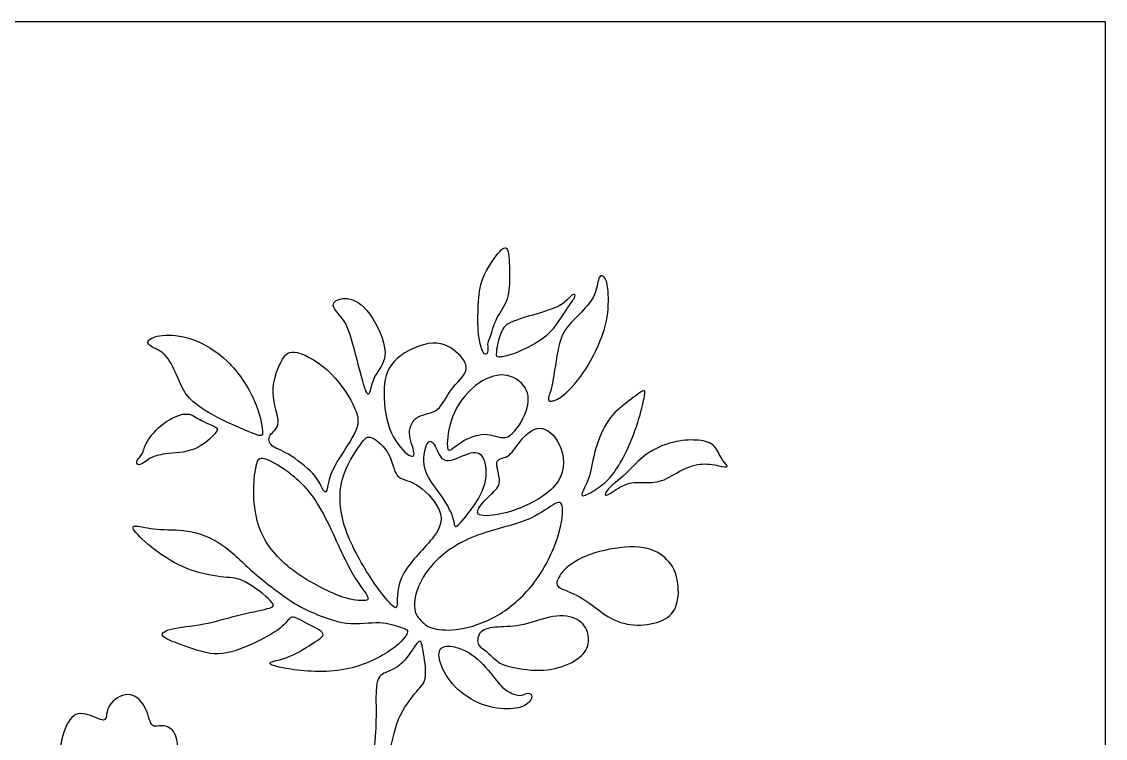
# Model space of a CAD drawing. Header units: millimetres. Extents: x -233 to 226, y -201 to 195.
# Drawn here: x 25 to 226.4, y 62 to 195.2 of the extents above; entities that cross this region are included whole.
import ezdxf

# ---------------------------------------------------------------- set-up
doc = ezdxf.new("R2010")
doc.units = ezdxf.units.MM
doc.layers.add('DV1_Layer_1', color=7, linetype='Continuous')
doc.layers.add('Layer_1', color=7, linetype='Continuous')

msp = doc.modelspace()

# ---------------------------------------------------------------- linework, layer by layer
at = {"layer": 'DV1_Layer_1', "color": 1, "linetype": 'Continuous'}
for points, knots in [([(111.97, 136.55), (112.24, 137.36), (112.68, 138.93), (113.31, 140.18), (113.95, 141.43), (114.78, 142.37), (115.2, 143.68), (115.63, 145), (115.64, 146.69), (115.63, 148.46), (115.61, 150.22), (115.58, 152.05), (115.27, 152.79), (114.96, 153.54), (114.38, 153.2), (112.61, 151.06), (111.41, 149.26), (110.07, 145.91), (109.92, 144.37), (109.84, 142.61), (109.75, 140.84), (109.73, 138.84), (110.04, 135.62), (110.38, 134.39), (111.07, 133.24), (111.42, 133.31), (111.55, 133.72), (111.68, 134.13), (111.58, 134.87), (111.58, 135.28), (111.59, 135.68), (111.7, 135.74), (111.97, 136.55)], [0, 0, 0, 0, 0.076923, 0.076923, 0.076923, 0.153846, 0.153846, 0.153846, 0.230769, 0.230769, 0.230769, 0.307692, 0.307692, 0.307692, 0.384615, 0.384615, 0.461538, 0.461538, 0.538462, 0.538462, 0.538462, 0.615385, 0.615385, 0.692308, 0.692308, 0.769231, 0.769231, 0.769231, 0.846154, 0.846154, 0.846154, 1, 1, 1, 1]), ([(122.86, 125.24), (122.92, 125.64), (123.27, 126.29), (123.62, 128.07), (123.97, 129.85), (124.33, 132.74), (124.76, 134.69), (125.2, 136.64), (125.71, 137.63), (126.52, 138.62), (127.33, 139.62), (128.43, 140.62), (129.38, 141.64), (130.33, 142.65), (131.13, 143.68), (131.56, 144.81), (131.99, 145.94), (132.05, 147.17), (132.59, 148.22), (133.07, 148.04), (133.41, 147.49), (133.75, 146.94), (133.94, 146.02), (134, 144.51), (134.06, 142.99), (133.99, 140.88), (133.5, 138.86), (133.01, 136.85), (132.11, 134.94), (130.45, 131.71), (129.7, 130.38), (128.71, 129.07), (127.71, 127.76), (126.46, 126.46), (125.51, 125.71), (124.55, 124.95), (123.89, 124.73), (123.45, 124.7), (123.01, 124.67), (122.79, 124.83), (122.86, 125.24)], [0, 0, 0, 0, 0.066667, 0.066667, 0.066667, 0.133333, 0.133333, 0.133333, 0.2, 0.2, 0.2, 0.266667, 0.266667, 0.266667, 0.333333, 0.333333, 0.333333, 0.4, 0.4, 0.466667, 0.466667, 0.466667, 0.533333, 0.533333, 0.533333, 0.6, 0.6, 0.6, 0.666667, 0.666667, 0.733333, 0.733333, 0.733333, 0.8, 0.8, 0.8, 0.866667, 0.866667, 0.866667, 1, 1, 1, 1]), ([(89.56, 126.1), (89.81, 126.54), (89.95, 128.02), (90.64, 129.31), (91.33, 130.61), (92.57, 131.72), (92.44, 135.88), (91.07, 138.93), (88.26, 142.78), (86.82, 143.59), (85.51, 143.74), (84.21, 143.89), (83.05, 143.38), (82.9, 142.71), (82.75, 142.05), (83.63, 141.22), (84.32, 140.38), (85.01, 139.53), (85.52, 138.65), (86.21, 136.4), (86.9, 134.15), (87.77, 130.51), (88.38, 128.39), (88.98, 126.27), (89.32, 125.67), (89.56, 126.1)], [0, 0, 0, 0, 0.1, 0.1, 0.1, 0.2, 0.2, 0.3, 0.3, 0.4, 0.4, 0.4, 0.5, 0.5, 0.5, 0.6, 0.6, 0.6, 0.7, 0.7, 0.7, 0.8, 0.8, 0.8, 1, 1, 1, 1]), ([(113.2, 133.9), (113.31, 134.82), (113.68, 136.61), (114.19, 137.7), (114.7, 138.8), (115.34, 139.2), (116.99, 139.76), (118.63, 140.33), (121.29, 141.07), (124.66, 142.22), (125.38, 142.63), (126.51, 143.63), (126.94, 144.22), (127.64, 144.66), (127.91, 144.5), (127.79, 144.11), (127.67, 143.72), (127.15, 143.09), (126.44, 142.01), (125.73, 140.94), (124.82, 139.41), (123.79, 138.21), (122.75, 137.01), (121.59, 136.13), (120.2, 135.32), (118.8, 134.52), (117.17, 133.8), (116, 133.4), (114.83, 133.01), (114.12, 132.95), (113.68, 132.94), (113.25, 132.94), (113.09, 132.99), (113.2, 133.9)], [0, 0, 0, 0, 0.076923, 0.076923, 0.076923, 0.153846, 0.153846, 0.153846, 0.230769, 0.230769, 0.307692, 0.307692, 0.384615, 0.384615, 0.461538, 0.461538, 0.461538, 0.538462, 0.538462, 0.538462, 0.615385, 0.615385, 0.615385, 0.692308, 0.692308, 0.692308, 0.769231, 0.769231, 0.769231, 0.846154, 0.846154, 0.846154, 1, 1, 1, 1]), ([(69.73, 119.17), (69.67, 120.24), (69.28, 122.38), (68.19, 124.83), (67.11, 127.27), (65.32, 130.03), (63.23, 132.07), (61.14, 134.11), (58.74, 135.44), (56.6, 136.18), (54.46, 136.93), (52.56, 137.08), (51.12, 136.92), (49.68, 136.76), (48.7, 136.27), (48.22, 135.4), (48.72, 135.02), (49.36, 134.69), (50.01, 134.36), (50.81, 134.1), (51.59, 133.27), (52.38, 132.44), (53.15, 131.05), (53.77, 129.59), (54.4, 128.13), (54.87, 126.6), (57.63, 123.73), (59.93, 122.4), (62.25, 121.24), (64.58, 120.08), (66.94, 119.09), (68.24, 118.6), (69.55, 118.1), (69.8, 118.1), (69.73, 119.17)], [0, 0, 0, 0, 0.076923, 0.076923, 0.076923, 0.153846, 0.153846, 0.153846, 0.230769, 0.230769, 0.230769, 0.307692, 0.307692, 0.307692, 0.384615, 0.384615, 0.461538, 0.461538, 0.461538, 0.538462, 0.538462, 0.538462, 0.615385, 0.615385, 0.615385, 0.692308, 0.692308, 0.769231, 0.769231, 0.769231, 0.846154, 0.846154, 0.846154, 1, 1, 1, 1]), ([(96.59, 114.92), (95.65, 115.66), (94.22, 117.3), (93.36, 119.58), (92.5, 121.86), (92.21, 124.77), (92.35, 127.08), (92.5, 129.4), (93.08, 131.12), (94.76, 132.61), (96.45, 134.1), (99.23, 135.36), (101.38, 135.47), (103.52, 135.58), (105.03, 134.54), (107.21, 132.43), (107.88, 131.36), (107.53, 130.29), (107.18, 129.23), (105.8, 128.16), (104.83, 126.85), (103.86, 125.54), (103.3, 123.99), (102.27, 123.19), (101.24, 122.39), (99.74, 122.35), (98.69, 121.75), (97.63, 121.16), (97.03, 120.02), (97.06, 118.72), (97.1, 117.43), (97.78, 115.97), (97.89, 115.16), (98, 114.35), (97.54, 114.18), (96.59, 114.92)], [0, 0, 0, 0, 0.076923, 0.076923, 0.076923, 0.153846, 0.153846, 0.153846, 0.230769, 0.230769, 0.230769, 0.307692, 0.307692, 0.307692, 0.384615, 0.384615, 0.461538, 0.461538, 0.461538, 0.538462, 0.538462, 0.538462, 0.615385, 0.615385, 0.615385, 0.692308, 0.692308, 0.692308, 0.769231, 0.769231, 0.769231, 0.846154, 0.846154, 0.846154, 1, 1, 1, 1]), ([(81.68, 108.12), (81.86, 108.68), (81.91, 110.11), (82.91, 112.14), (83.92, 114.18), (85.88, 116.82), (86.81, 118.67), (87.75, 120.53), (87.65, 121.59), (86.85, 123.4), (86.05, 125.21), (84.55, 127.75), (82.51, 129.77), (80.48, 131.8), (77.91, 133.3), (76.27, 133.71), (74.64, 134.12), (73.93, 133.44), (73.18, 132), (72.43, 130.56), (71.63, 128.36), (71.7, 126.22), (71.78, 124.09), (72.72, 122.03), (72.67, 120.76), (72.62, 119.49), (71.58, 119), (71.16, 118.36), (70.73, 117.72), (70.93, 116.92), (71.52, 116.41), (72.12, 115.9), (73.11, 115.68), (74.56, 114.82), (76.02, 113.96), (77.93, 112.46), (79.06, 111.25), (80.19, 110.03), (80.52, 109.11), (80.85, 108.5), (81.18, 107.88), (81.49, 107.56), (81.68, 108.12)], [0, 0, 0, 0, 0.066667, 0.066667, 0.066667, 0.133333, 0.133333, 0.133333, 0.2, 0.2, 0.2, 0.266667, 0.266667, 0.266667, 0.333333, 0.333333, 0.333333, 0.4, 0.4, 0.4, 0.466667, 0.466667, 0.466667, 0.533333, 0.533333, 0.533333, 0.6, 0.6, 0.6, 0.666667, 0.666667, 0.666667, 0.733333, 0.733333, 0.733333, 0.8, 0.8, 0.8, 0.866667, 0.866667, 0.866667, 1, 1, 1, 1]), ([(104.08, 116.87), (104.13, 118.13), (104.42, 120.43), (105.41, 122.59), (106.41, 124.74), (108.1, 126.76), (109.91, 128.02), (111.71, 129.28), (113.63, 129.79), (115.25, 129.46), (116.88, 129.13), (118.21, 127.97), (118.79, 126.66), (119.37, 125.35), (119.2, 123.9), (118.49, 122.21), (117.77, 120.53), (116.51, 118.61), (115.31, 118.08), (114.11, 117.55), (112.97, 118.4), (111.54, 118.52), (110.11, 118.64), (108.39, 118.03), (105.92, 116.67), (105.17, 115.92), (104.7, 115.66), (104.23, 115.39), (104.03, 115.61), (104.08, 116.87)], [0, 0, 0, 0, 0.090909, 0.090909, 0.090909, 0.181818, 0.181818, 0.181818, 0.272727, 0.272727, 0.272727, 0.363636, 0.363636, 0.363636, 0.454545, 0.454545, 0.454545, 0.545455, 0.545455, 0.545455, 0.636364, 0.636364, 0.636364, 0.727273, 0.727273, 0.818182, 0.818182, 0.818182, 1, 1, 1, 1]), ([(129.19, 107.77), (129.44, 108.38), (130.06, 109.41), (130.48, 110.79), (130.9, 112.17), (131.1, 113.89), (131.63, 115.76), (132.17, 117.63), (133.02, 119.66), (135.04, 122.58), (136.2, 123.48), (138.57, 125.31), (139.78, 126.26), (140.35, 126.56), (140.93, 126.86), (140.87, 126.52), (140.7, 125.63), (140.54, 124.75), (140.27, 123.31), (139.7, 121.45), (139.13, 119.59), (138.24, 117.3), (137.42, 115.53), (136.6, 113.75), (135.84, 112.48), (135.08, 111.46), (134.32, 110.43), (133.56, 109.64), (132.58, 108.91), (131.6, 108.17), (130.4, 107.48), (129.74, 107.23), (129.07, 106.97), (128.94, 107.16), (129.19, 107.77)], [0, 0, 0, 0, 0.076923, 0.076923, 0.076923, 0.153846, 0.153846, 0.153846, 0.230769, 0.230769, 0.307692, 0.307692, 0.384615, 0.384615, 0.384615, 0.461538, 0.461538, 0.461538, 0.538462, 0.538462, 0.538462, 0.615385, 0.615385, 0.615385, 0.692308, 0.692308, 0.692308, 0.769231, 0.769231, 0.769231, 0.846154, 0.846154, 0.846154, 1, 1, 1, 1]), ([(48.99, 114.14), (49.5, 114.4), (50.34, 114.73), (51.79, 114.9), (53.24, 115.07), (55.3, 115.08), (57.05, 115.79), (58.81, 116.49), (60.24, 117.9), (60.91, 118.68), (61.57, 119.47), (61.46, 119.64), (60.82, 119.96), (60.17, 120.29), (58.99, 120.77), (58.06, 121.29), (57.14, 121.81), (56.47, 122.37), (55.37, 122.3), (54.27, 122.23), (52.74, 121.54), (51.4, 120.53), (50.06, 119.52), (48.91, 118.17), (48.31, 117.16), (47.7, 116.14), (47.64, 115.46), (47.38, 114.93), (47.11, 114.4), (46.64, 114.04), (46.29, 113.29), (46.41, 112.91), (46.73, 112.88), (47.05, 112.85), (47.57, 113.17), (47.93, 113.43), (48.28, 113.69), (48.48, 113.89), (48.99, 114.14)], [0, 0, 0, 0, 0.071429, 0.071429, 0.071429, 0.142857, 0.142857, 0.142857, 0.214286, 0.214286, 0.214286, 0.285714, 0.285714, 0.285714, 0.357143, 0.357143, 0.357143, 0.428571, 0.428571, 0.428571, 0.5, 0.5, 0.5, 0.571429, 0.571429, 0.571429, 0.642857, 0.642857, 0.642857, 0.714286, 0.714286, 0.785714, 0.785714, 0.785714, 0.857143, 0.857143, 0.857143, 1, 1, 1, 1]), ([(110.81, 103.43), (112.03, 103.32), (114.4, 103.61), (117.2, 104.68), (120, 105.75), (123.23, 107.59), (124.68, 109.8), (126.13, 112.02), (125.82, 114.61), (124.93, 116.53), (124.05, 118.44), (122.59, 119.68), (121.23, 119.67), (119.86, 119.66), (118.57, 118.4), (117.63, 117.22), (116.68, 116.04), (116.08, 114.95), (115.28, 114.47), (114.48, 113.98), (113.48, 114.11), (113.31, 113.34), (113.14, 112.58), (113.8, 110.93), (113.77, 109.83), (113.75, 108.73), (113.05, 108.17), (112.21, 107.38), (111.37, 106.59), (110.41, 105.58), (109.96, 104.81), (109.51, 104.05), (109.58, 103.54), (110.81, 103.43)], [0, 0, 0, 0, 0.083333, 0.083333, 0.083333, 0.166667, 0.166667, 0.166667, 0.25, 0.25, 0.25, 0.333333, 0.333333, 0.333333, 0.416667, 0.416667, 0.416667, 0.5, 0.5, 0.5, 0.583333, 0.583333, 0.583333, 0.666667, 0.666667, 0.666667, 0.75, 0.75, 0.75, 0.833333, 0.833333, 0.833333, 1, 1, 1, 1]), ([(94.74, 87), (94.8, 88.03), (94.63, 90.26), (95.94, 92.62), (97.25, 94.99), (100.03, 97.48), (101.54, 99.49), (103.04, 101.5), (103.26, 103.03), (102.44, 104.73), (101.63, 106.42), (99.79, 108.29), (98.25, 109.2), (96.71, 110.11), (95.48, 110.06), (94.79, 110.88), (94.1, 111.71), (93.95, 113.4), (93.17, 114.85), (92.4, 116.29), (90.99, 117.47), (90.11, 117.87), (89.22, 118.27), (88.86, 117.89), (87.87, 116.51), (86.87, 115.12), (85.25, 112.75), (84.55, 110.01), (83.84, 107.27), (84.06, 104.17), (85.2, 100.86), (86.34, 97.55), (90.46, 90.53), (92.88, 87.71), (93.64, 86.93), (94.39, 86.14), (94.68, 85.97), (94.74, 87)], [0, 0, 0, 0, 0.071429, 0.071429, 0.071429, 0.142857, 0.142857, 0.142857, 0.214286, 0.214286, 0.214286, 0.285714, 0.285714, 0.285714, 0.357143, 0.357143, 0.357143, 0.428571, 0.428571, 0.428571, 0.5, 0.5, 0.5, 0.571429, 0.571429, 0.571429, 0.642857, 0.642857, 0.642857, 0.714286, 0.714286, 0.714286, 0.785714, 0.857143, 0.857143, 0.857143, 1, 1, 1, 1]), ([(100.35, 116.76), (99.89, 115.92), (99.5, 113.91), (99.91, 112.22), (100.32, 110.52), (101.54, 109.14), (102.64, 107.59), (103.74, 106.04), (104.73, 104.32), (105.13, 103.09), (105.53, 101.87), (105.34, 101.14), (105.76, 101.41), (106.19, 101.67), (107.23, 102.93), (108.31, 104.38), (109.39, 105.82), (110.5, 107.44), (110.97, 109.25), (111.45, 111.05), (111.28, 113.04), (110.74, 114.12), (110.21, 115.2), (109.31, 115.37), (107.98, 114.93), (106.65, 114.49), (104.88, 113.45), (103.79, 113.68), (102.7, 113.91), (102.29, 115.41), (101.81, 116.34), (101.34, 117.26), (100.81, 117.6), (100.35, 116.76)], [0, 0, 0, 0, 0.083333, 0.083333, 0.083333, 0.166667, 0.166667, 0.166667, 0.25, 0.25, 0.25, 0.333333, 0.333333, 0.333333, 0.416667, 0.416667, 0.416667, 0.5, 0.5, 0.5, 0.583333, 0.583333, 0.583333, 0.666667, 0.666667, 0.666667, 0.75, 0.75, 0.75, 0.833333, 0.833333, 0.833333, 1, 1, 1, 1]), ([(133.44, 107.33), (133.46, 107.59), (133.76, 108.17), (134.44, 108.82), (135.11, 109.48), (136.17, 110.2), (137.28, 111.26), (138.39, 112.31), (139.56, 113.7), (141.05, 114.78), (142.54, 115.85), (144.36, 116.62), (145.98, 117.03), (147.61, 117.45), (149.05, 117.52), (150.31, 117.45), (151.58, 117.38), (152.68, 117.16), (153.41, 116.56), (154.14, 115.95), (154.51, 114.96), (154.96, 114.21), (155.42, 113.45), (155.98, 112.93), (156.09, 112.67), (156.2, 112.41), (155.86, 112.41), (155.12, 112.56), (154.37, 112.71), (153.23, 113.02), (151.99, 113.02), (150.75, 113.02), (149.42, 112.71), (148.13, 112.11), (146.85, 111.5), (145.6, 110.6), (144.36, 110.1), (143.12, 109.61), (141.89, 109.52), (140.78, 109.55), (139.67, 109.57), (138.68, 109.7), (137.56, 109.33), (136.44, 108.96), (135.2, 108.07), (134.44, 107.6), (133.69, 107.13), (133.42, 107.07), (133.44, 107.33)], [0, 0, 0, 0, 0.058824, 0.058824, 0.058824, 0.117647, 0.117647, 0.117647, 0.176471, 0.176471, 0.176471, 0.235294, 0.235294, 0.235294, 0.294118, 0.294118, 0.294118, 0.352941, 0.352941, 0.352941, 0.411765, 0.411765, 0.411765, 0.470588, 0.470588, 0.470588, 0.529412, 0.529412, 0.529412, 0.588235, 0.588235, 0.588235, 0.647059, 0.647059, 0.647059, 0.705882, 0.705882, 0.705882, 0.764706, 0.764706, 0.764706, 0.823529, 0.823529, 0.823529, 0.882353, 0.882353, 0.882353, 1, 1, 1, 1]), ([(89.2, 88.53), (88.74, 89.36), (87.31, 90.96), (85.69, 94.05), (84.06, 97.14), (82.25, 101.72), (80.34, 104.96), (78.44, 108.19), (76.45, 110.08), (74.6, 111.48), (72.75, 112.87), (71.02, 113.77), (70.06, 114.02), (69.09, 114.28), (68.87, 113.89), (68.63, 112.89), (68.38, 111.9), (68.12, 110.3), (68.1, 108.1), (68.09, 105.89), (68.33, 103.08), (69.45, 100.46), (70.56, 97.84), (72.55, 95.42), (75.28, 93.34), (78, 91.25), (81.47, 89.51), (83.82, 88.6), (86.17, 87.69), (87.41, 87.62), (88.28, 87.62), (89.15, 87.62), (89.66, 87.69), (89.2, 88.53)], [0, 0, 0, 0, 0.083333, 0.083333, 0.083333, 0.166667, 0.166667, 0.166667, 0.25, 0.25, 0.25, 0.333333, 0.333333, 0.333333, 0.416667, 0.416667, 0.416667, 0.5, 0.5, 0.5, 0.583333, 0.583333, 0.583333, 0.666667, 0.666667, 0.666667, 0.75, 0.75, 0.75, 0.833333, 0.833333, 0.833333, 1, 1, 1, 1]), ([(99.21, 83.89), (98.55, 84.56), (97.85, 85.44), (98.07, 88.88), (98.99, 91.45), (100.82, 93.73), (102.65, 96), (105.39, 97.99), (108.65, 99.35), (111.91, 100.7), (115.69, 101.43), (118.38, 102.45), (121.07, 103.47), (122.67, 104.78), (123.75, 105.43), (124.82, 106.08), (125.38, 106.08), (125.49, 104.86), (125.6, 103.64), (125.26, 101.19), (124.27, 98.45), (123.27, 95.71), (121.63, 92.68), (119.64, 90.25), (117.65, 87.81), (115.32, 85.97), (113.02, 84.69), (110.72, 83.4), (108.44, 82.67), (106.46, 82.36), (104.47, 82.04), (102.77, 82.14), (101.62, 82.43), (100.47, 82.72), (99.86, 83.21), (99.21, 83.89)], [0, 0, 0, 0, 0.076923, 0.076923, 0.153846, 0.153846, 0.153846, 0.230769, 0.230769, 0.230769, 0.307692, 0.307692, 0.307692, 0.384615, 0.384615, 0.384615, 0.461538, 0.461538, 0.461538, 0.538462, 0.538462, 0.538462, 0.615385, 0.615385, 0.615385, 0.692308, 0.692308, 0.692308, 0.769231, 0.769231, 0.769231, 0.846154, 0.846154, 0.846154, 1, 1, 1, 1]), ([(73.59, 75.11), (75.9, 74.68), (80.02, 74.17), (83.71, 74.64), (87.41, 75.11), (90.68, 76.57), (92.91, 78), (95.14, 79.43), (96.33, 80.83), (96.91, 82.31), (96.3, 82.38), (95.38, 82.67), (94.46, 82.97), (93.22, 83.47), (91.49, 83.53), (89.76, 83.6), (87.53, 83.21), (85.32, 83.46), (83.12, 83.72), (80.94, 84.61), (79.37, 85.27), (77.81, 85.92), (76.87, 86.33), (73.23, 88.73), (70.54, 90.72), (68.29, 92.69), (66.03, 94.67), (64.22, 96.63), (62.18, 98.01), (60.14, 99.4), (57.89, 100.2), (55.82, 100.53), (53.75, 100.87), (51.86, 100.75), (48.49, 101.04), (47.01, 101.46), (46.25, 101.49), (45.48, 101.53), (45.43, 101.19), (46.21, 100.28), (46.98, 99.37), (48.58, 97.89), (50.41, 96.57), (52.24, 95.25), (54.3, 94.09), (56.48, 93.31), (58.67, 92.54), (60.97, 92.15), (62.56, 91.99), (64.14, 91.83), (65.01, 91.91), (66.54, 91.1), (68.07, 90.28), (70.25, 88.59), (71.19, 87.63), (72.14, 86.67), (71.85, 86.45), (70.6, 86.13), (69.35, 85.8), (64.94, 84.93), (61.02, 83.72), (58.82, 83.3), (56.63, 82.89), (54.21, 82.67), (52.74, 82.31), (51.27, 81.95), (50.77, 81.44), (51.36, 80.89), (51.95, 80.35), (53.65, 79.77), (55.53, 79.1), (57.41, 78.43), (59.47, 77.68), (61.55, 77.73), (63.63, 77.78), (65.74, 78.63), (67.78, 79.56), (69.81, 80.49), (71.78, 81.51), (72.95, 82.46), (74.13, 83.4), (74.51, 84.27), (75.63, 84.69), (76.36, 84.23), (77.54, 83.62), (78.73, 83.01), (80.38, 82.26), (80.85, 81.68), (81.32, 81.1), (80.62, 80.69), (79.4, 79.9), (78.17, 79.11), (76.43, 77.95), (74.83, 77.28), (73.23, 76.62), (71.78, 76.45), (71.29, 76.18), (70.81, 75.91), (71.29, 75.55), (73.59, 75.11)], [0, 0, 0, 0, 0.027778, 0.027778, 0.027778, 0.055556, 0.055556, 0.055556, 0.083333, 0.083333, 0.111111, 0.111111, 0.111111, 0.138889, 0.138889, 0.138889, 0.166667, 0.166667, 0.166667, 0.194444, 0.194444, 0.194444, 0.222222, 0.222222, 0.25, 0.25, 0.25, 0.277778, 0.277778, 0.277778, 0.305556, 0.305556, 0.305556, 0.333333, 0.333333, 0.361111, 0.361111, 0.361111, 0.388889, 0.388889, 0.388889, 0.416667, 0.416667, 0.416667, 0.444444, 0.444444, 0.444444, 0.472222, 0.472222, 0.472222, 0.5, 0.5, 0.5, 0.527778, 0.527778, 0.527778, 0.555556, 0.555556, 0.555556, 0.583333, 0.611111, 0.611111, 0.611111, 0.638889, 0.638889, 0.638889, 0.666667, 0.666667, 0.666667, 0.694444, 0.694444, 0.694444, 0.722222, 0.722222, 0.722222, 0.75, 0.75, 0.75, 0.777778, 0.777778, 0.777778, 0.805556, 0.805556, 0.833333, 0.833333, 0.833333, 0.861111, 0.861111, 0.861111, 0.888889, 0.888889, 0.888889, 0.916667, 0.916667, 0.916667, 0.944444, 0.944444, 0.944444, 1, 1, 1, 1]), ([(124.52, 91.3), (124.76, 92), (125.39, 93.09), (126.69, 94.11), (127.99, 95.13), (129.96, 96.09), (132.35, 96.74), (134.74, 97.39), (137.56, 97.74), (139.71, 97.54), (141.87, 97.34), (143.37, 96.6), (144.5, 95.61), (145.63, 94.63), (146.39, 93.41), (146.76, 91.75), (147.14, 90.1), (147.12, 88.01), (146.58, 86.56), (146.04, 85.11), (144.96, 84.3), (143.55, 83.76), (142.15, 83.23), (140.41, 82.98), (138.74, 83.11), (137.07, 83.23), (135.48, 83.74), (132.34, 85.64), (130.79, 87.03), (129.24, 87.98), (127.68, 88.94), (126.13, 89.46), (125.27, 89.87), (124.42, 90.29), (124.28, 90.6), (124.52, 91.3)], [0, 0, 0, 0, 0.076923, 0.076923, 0.076923, 0.153846, 0.153846, 0.153846, 0.230769, 0.230769, 0.230769, 0.307692, 0.307692, 0.307692, 0.384615, 0.384615, 0.384615, 0.461538, 0.461538, 0.461538, 0.538462, 0.538462, 0.538462, 0.615385, 0.615385, 0.615385, 0.692308, 0.692308, 0.769231, 0.769231, 0.769231, 0.846154, 0.846154, 0.846154, 1, 1, 1, 1]), ([(113.14, 76.55), (112.49, 77.1), (111.68, 77.92), (111.05, 78.41), (110.42, 78.91), (109.97, 79.08), (109.8, 79.66), (109.62, 80.24), (109.72, 81.23), (110.35, 81.83), (110.97, 82.42), (112.13, 82.63), (113.52, 82.72), (114.91, 82.81), (116.53, 82.79), (120.05, 83.58), (121.95, 84.41), (123.71, 84.68), (125.47, 84.96), (127.1, 84.7), (128.22, 84.09), (129.33, 83.49), (129.92, 82.54), (130.19, 81.53), (130.46, 80.51), (130.41, 79.43), (129.27, 77.45), (128.17, 76.55), (126.66, 75.87), (125.15, 75.19), (123.23, 74.72), (121.18, 74.68), (119.13, 74.64), (116.96, 75.04), (115.62, 75.38), (114.29, 75.72), (113.79, 76), (113.14, 76.55)], [0, 0, 0, 0, 0.071429, 0.071429, 0.071429, 0.142857, 0.142857, 0.142857, 0.214286, 0.214286, 0.214286, 0.285714, 0.285714, 0.285714, 0.357143, 0.357143, 0.428571, 0.428571, 0.428571, 0.5, 0.5, 0.5, 0.571429, 0.571429, 0.571429, 0.642857, 0.642857, 0.714286, 0.714286, 0.714286, 0.785714, 0.785714, 0.785714, 0.857143, 0.857143, 0.857143, 1, 1, 1, 1]), ([(48.15, 16.42), (50.77, 17.39), (54.84, 18.84), (58.23, 20.51), (61.62, 22.19), (64.34, 24.08), (65.06, 25.97), (65.79, 27.86), (64.53, 29.75), (64.34, 32.75), (64.14, 35.76), (65.01, 39.88), (65.77, 42.64), (66.52, 45.4), (67.15, 46.81), (68.99, 45.4), (70.2, 42.59), (70.86, 39.93), (71.51, 37.26), (71.61, 34.74), (70.88, 30.62), (70.06, 29.02), (69.23, 27.42), (71.95, 29.94), (74.66, 32.46), (77.59, 35.56), (80.52, 38.67), (83.68, 42.35), (86, 46.57), (88.33, 50.78), (89.83, 55.53), (90.44, 59.94), (91.04, 64.35), (90.75, 68.42), (90.85, 70.75), (90.95, 73.08), (91.43, 73.66), (92.33, 74.12), (93.22, 74.58), (94.53, 74.92), (96.91, 77.25), (97.97, 79.23), (98.58, 79.86), (99.18, 80.49), (99.33, 79.77), (99.57, 78.36), (99.82, 76.96), (100.15, 74.87), (100.03, 73.59), (99.91, 72.3), (99.33, 71.82), (97.34, 69.54), (95.94, 67.75), (94.14, 63.38), (93.76, 60.82), (92.74, 57.47), (91.72, 54.13), (90.07, 50.01), (88.47, 46.57), (86.87, 43.12), (85.32, 40.36), (82.05, 36.61), (78.78, 32.85), (73.79, 28.1), (69.38, 24.51), (64.97, 20.93), (61.14, 18.5), (57.11, 16.85), (53.09, 15.21), (48.88, 14.33), (46.52, 14.07), (44.17, 13.8), (43.69, 14.14), (44.03, 14.55), (44.37, 14.96), (45.53, 15.45), (48.15, 16.42)], [0, 0, 0, 0, 0.035714, 0.035714, 0.035714, 0.071429, 0.071429, 0.071429, 0.107143, 0.107143, 0.107143, 0.142857, 0.142857, 0.142857, 0.178571, 0.178571, 0.214286, 0.214286, 0.214286, 0.25, 0.25, 0.285714, 0.285714, 0.285714, 0.321429, 0.321429, 0.321429, 0.357143, 0.357143, 0.357143, 0.392857, 0.392857, 0.392857, 0.428571, 0.428571, 0.428571, 0.464286, 0.464286, 0.464286, 0.5, 0.5, 0.535714, 0.535714, 0.535714, 0.571429, 0.571429, 0.571429, 0.607143, 0.607143, 0.607143, 0.642857, 0.642857, 0.678571, 0.678571, 0.714286, 0.714286, 0.714286, 0.75, 0.75, 0.75, 0.785714, 0.785714, 0.785714, 0.821429, 0.821429, 0.821429, 0.857143, 0.857143, 0.857143, 0.892857, 0.892857, 0.892857, 0.928571, 0.928571, 0.928571, 1, 1, 1, 1]), ([(113.21, 72.81), (112.34, 73.88), (111.1, 75.55), (109.71, 76.75), (108.33, 77.95), (106.81, 78.69), (105.56, 79), (104.32, 79.31), (103.35, 79.19), (102.87, 78.65), (102.4, 78.11), (102.41, 77.16), (102.86, 75.88), (103.3, 74.61), (104.18, 73.01), (106.89, 70.23), (108.72, 69.05), (110.56, 68.35), (112.41, 67.66), (114.29, 67.45), (115.77, 67.53), (117.25, 67.61), (118.33, 67.97), (118.99, 68.48), (119.64, 68.99), (119.86, 69.64), (119.74, 70.01), (119.63, 70.38), (119.18, 70.46), (118.39, 70.26), (118.05, 69.97), (116.83, 70.04), (115.95, 70.4), (115.26, 70.82), (114.58, 71.25), (114.08, 71.73), (113.21, 72.81)], [0, 0, 0, 0, 0.071429, 0.071429, 0.071429, 0.142857, 0.142857, 0.142857, 0.214286, 0.214286, 0.214286, 0.285714, 0.285714, 0.285714, 0.357143, 0.357143, 0.428571, 0.428571, 0.428571, 0.5, 0.5, 0.5, 0.571429, 0.571429, 0.571429, 0.642857, 0.642857, 0.642857, 0.714286, 0.714286, 0.785714, 0.785714, 0.857143, 0.857143, 0.857143, 1, 1, 1, 1]), ([(36.81, 26.45), (35.72, 27.23), (33.61, 29.21), (32.27, 31.13), (30.94, 33.04), (30.38, 34.88), (30.7, 37.45), (31.57, 38.18), (31.92, 38.76), (32.27, 39.34), (32.11, 39.78), (31.27, 41.12), (30.43, 42.47), (28.93, 44.72), (28.39, 46.71), (27.84, 48.7), (28.25, 50.42), (29.23, 51.79), (30.21, 53.16), (33.32, 55.19), (32.3, 56.45), (31.91, 58.63), (32.03, 60.19), (32.88, 63.6), (33.61, 65.47), (34.66, 66.21), (35.72, 66.95), (37.1, 66.56), (38.2, 66.12), (39.3, 65.69), (40.13, 65.2), (40.47, 65.54), (40.81, 65.88), (40.66, 67.04), (41.31, 68.11), (41.97, 69.18), (43.42, 70.15), (44.71, 70.16), (45.99, 70.17), (47.11, 69.22), (48.46, 66.73), (48.71, 65.18), (49.6, 64.01), (50.26, 64.4), (51.93, 64.35), (52.95, 63.92), (53.46, 62.86), (53.96, 61.81), (53.96, 60.14), (54.17, 59.41), (54.38, 58.68), (54.79, 58.9), (55.38, 59.02), (55.98, 59.14), (56.75, 59.17), (57.54, 57.96), (58.33, 56.74), (59.13, 54.3), (59.04, 52.48), (58.96, 50.66), (57.99, 49.47), (57.82, 48.7), (57.65, 47.92), (58.28, 47.56), (58.98, 47.22), (59.68, 46.88), (60.46, 46.57), (60.8, 45.33), (61.14, 44.09), (61.04, 41.94), (59.83, 38.5), (58.71, 37.21), (58.33, 36.24), (57.94, 35.27), (58.28, 34.62), (58.7, 34.13), (59.13, 33.65), (59.63, 33.33), (59.25, 32.51), (58.86, 31.69), (57.58, 30.35), (56.05, 29.37), (54.52, 28.39), (50.98, 27.13), (52.15, 26.31), (52.67, 25.75), (53.19, 25.19), (53.65, 24.49), (53.21, 22.94), (52.32, 22.09), (50.47, 21.37), (48.63, 20.66), (45.85, 20.08), (44.49, 20.03), (43.13, 19.98), (43.2, 20.47), (43.47, 21.62), (43.74, 22.77), (44.2, 24.59), (46.35, 28.46), (48.05, 30.52), (49.37, 32.67), (50.69, 34.81), (51.64, 37.04), (52.12, 39.39), (52.61, 41.74), (52.63, 44.21), (52.18, 46.59), (51.73, 48.96), (50.81, 51.24), (49.69, 53.24), (48.56, 55.24), (47.23, 56.96), (46.06, 57.89), (44.9, 58.83), (43.91, 58.97), (42.74, 58.62), (41.58, 58.27), (40.25, 57.42), (39.04, 56.13), (37.82, 54.83), (36.73, 53.08), (35.9, 51.22), (35.06, 49.35), (34.48, 47.37), (34.04, 43.15), (34.19, 40.92), (34.7, 36.63), (35.06, 34.57), (35.68, 32.55), (36.3, 30.52), (37.17, 28.54), (37.57, 27.32), (37.97, 26.11), (37.9, 25.68), (36.81, 26.45)], [0, 0, 0, 0, 0.019608, 0.019608, 0.019608, 0.039216, 0.039216, 0.058824, 0.058824, 0.058824, 0.078431, 0.078431, 0.078431, 0.098039, 0.098039, 0.098039, 0.117647, 0.117647, 0.117647, 0.137255, 0.156863, 0.156863, 0.176471, 0.176471, 0.196078, 0.196078, 0.196078, 0.215686, 0.215686, 0.215686, 0.235294, 0.235294, 0.235294, 0.254902, 0.254902, 0.254902, 0.27451, 0.27451, 0.27451, 0.294118, 0.294118, 0.313725, 0.313725, 0.333333, 0.333333, 0.352941, 0.352941, 0.352941, 0.372549, 0.372549, 0.372549, 0.392157, 0.392157, 0.392157, 0.411765, 0.411765, 0.411765, 0.431373, 0.431373, 0.431373, 0.45098, 0.45098, 0.45098, 0.470588, 0.470588, 0.470588, 0.490196, 0.490196, 0.490196, 0.509804, 0.509804, 0.529412, 0.529412, 0.529412, 0.54902, 0.54902, 0.54902, 0.568627, 0.568627, 0.568627, 0.588235, 0.588235, 0.588235, 0.607843, 0.627451, 0.627451, 0.627451, 0.647059, 0.647059, 0.666667, 0.666667, 0.666667, 0.686275, 0.686275, 0.686275, 0.705882, 0.705882, 0.705882, 0.72549, 0.72549, 0.745098, 0.745098, 0.745098, 0.764706, 0.764706, 0.764706, 0.784314, 0.784314, 0.784314, 0.803922, 0.803922, 0.803922, 0.823529, 0.823529, 0.823529, 0.843137, 0.843137, 0.843137, 0.862745, 0.862745, 0.862745, 0.882353, 0.882353, 0.882353, 0.901961, 0.901961, 0.921569, 0.921569, 0.941176, 0.941176, 0.941176, 0.960784, 0.960784, 0.960784, 1, 1, 1, 1])]:
    msp.add_open_spline(points, degree=3, knots=knots, dxfattribs=at)
at = {"layer": 'Layer_1', "color": 7, "linetype": 'Continuous'}
for p, q in [((226.37, 195.21), (-233.23, 195.21)), ((226.37, -200.73), (226.37, 195.21))]:
    msp.add_line(p, q, dxfattribs=at)

doc.saveas('drawing.dxf')
